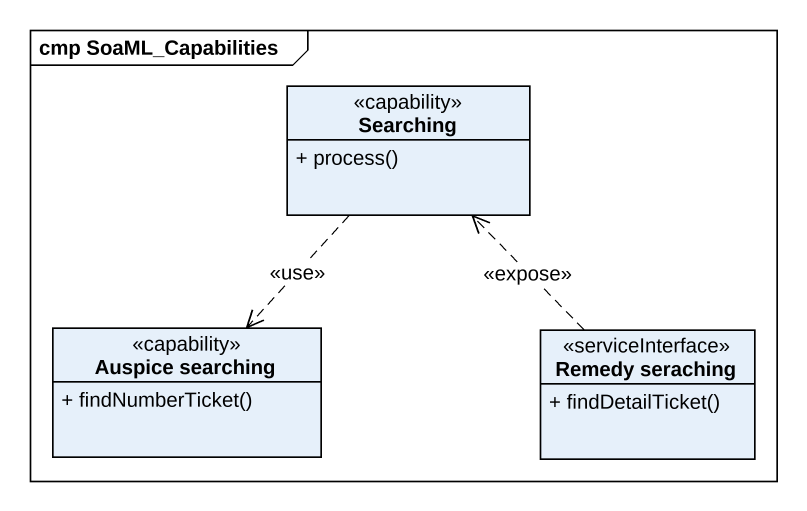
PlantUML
@startuml
mainframe cmp SoaML_Capabilities
hide circle
hide empty members
skinparam classAttributeIconSize 0
class Searching <<capability>> {
  + process()
}
class "Auspice searching" as Auspice_searching <<capability>> {
  + findNumberTicket()
}
class "Remedy seraching" as Remedy_seraching <<serviceInterface>> {
  + findDetailTicket()
}
Searching ..> Auspice_searching : <<use>>
Remedy_seraching .up.> Searching : <<expose>>
@enduml
